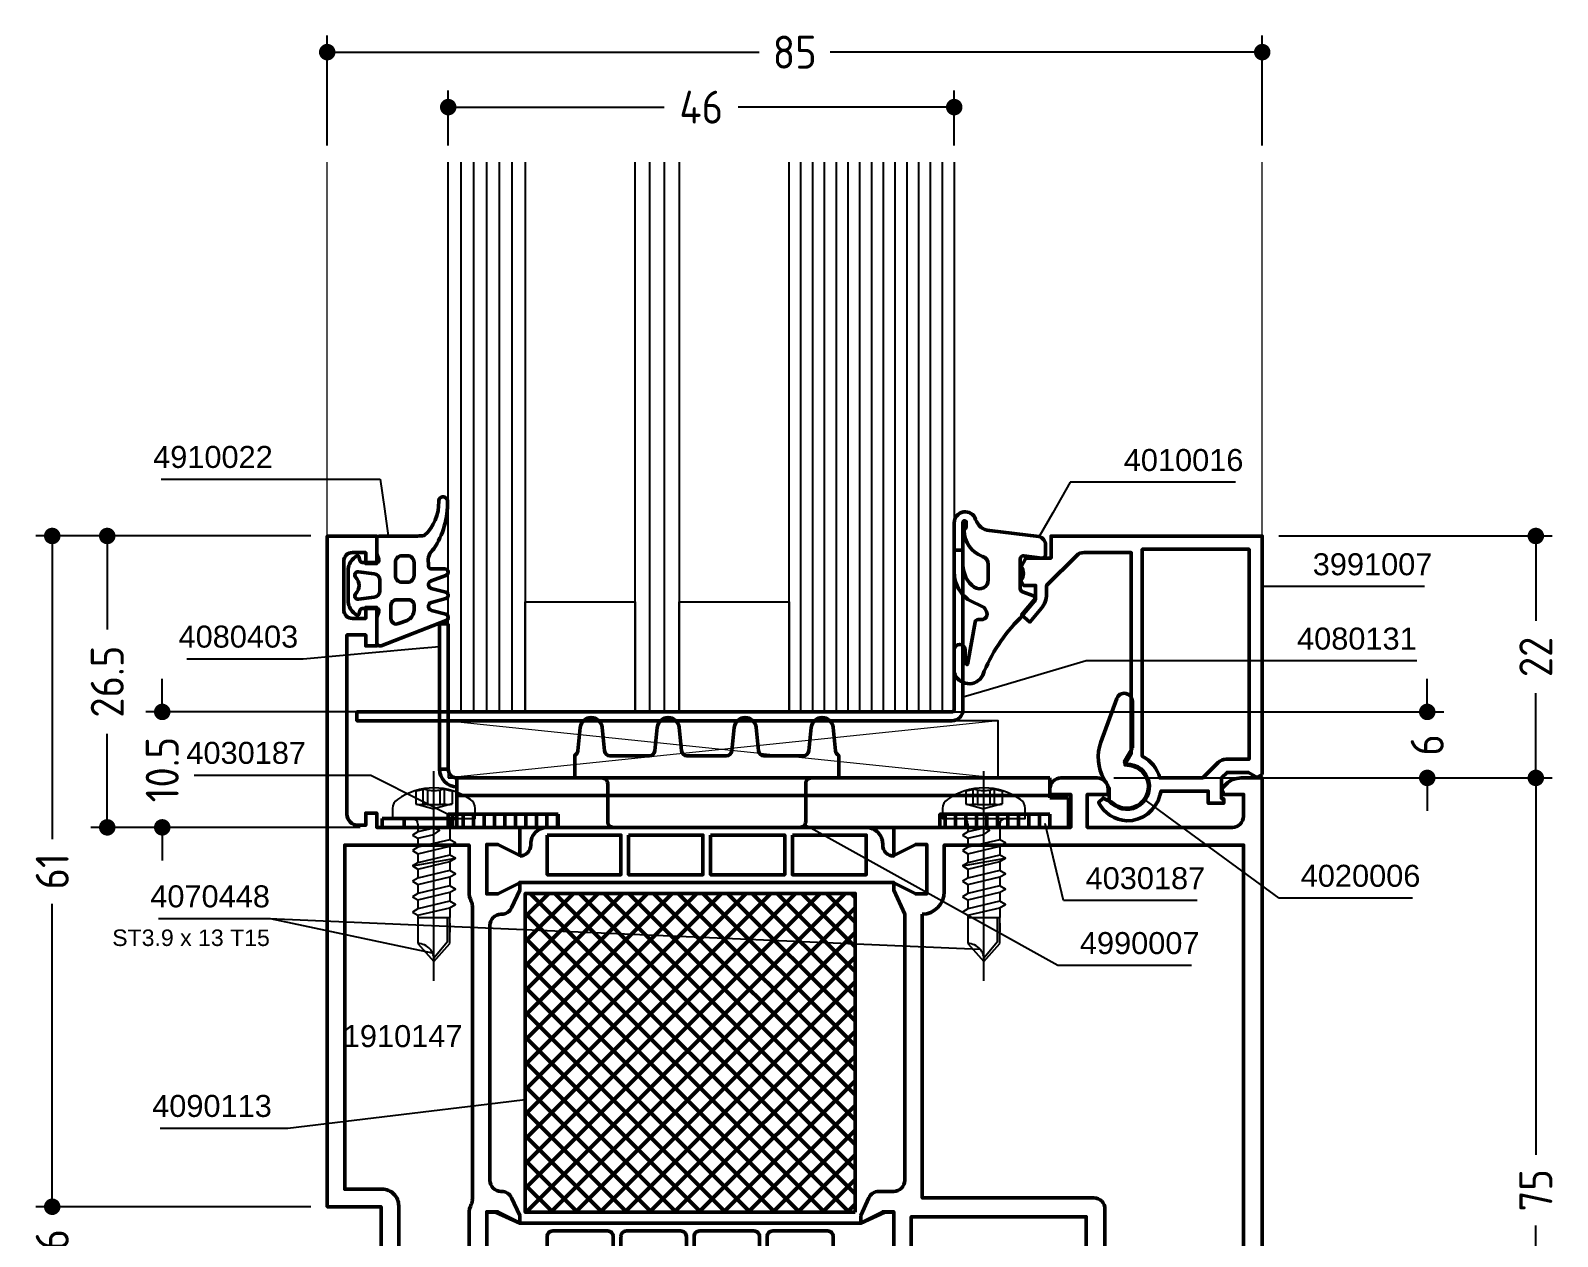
# Model space of a CAD drawing. Header units: millimetres. Extents: x 44 to 182, y 35 to 230.
# Drawn here: x 43.5 to 182.4, y 120.1 to 229.7 of the extents above; entities that cross this region are included whole.
import ezdxf
from ezdxf.enums import TextEntityAlignment as Align

# ---------------------------------------------------------------- set-up
doc = ezdxf.new("R2010")
doc.units = ezdxf.units.MM
doc.linetypes.add('CENTER', pattern=[50.8, 31.75, -6.35, 6.35, -6.35])
doc.linetypes.add('HIDDEN', pattern=[9.525, 6.35, -3.175])
for name, color, linetype, lineweight in [('AM_5', 3, 'Continuous', 25), ('AM_C', 50, 'Continuous', 50), ('AM_S', 80, 'Continuous', 50), ('Cont2', 2, 'Continuous', 25), ('Cont3', 70, 'Continuous', 18)]:
    doc.layers.add(name, color=color, linetype=linetype, lineweight=lineweight)
doc.styles.add('HBS_DIMTEXTSTYLE', font='isocp.shx')
doc.styles.add('SWISSL', font='swissl.ttf')
doc.dimstyles.new('Konstruktionsschnitt 1-1$0', dxfattribs={"dimscale": 0, "dimtxt": 3, "dimasz": 1.5, "dimexe": 1.5, "dimexo": 1.5, "dimgap": 1.5, "dimtad": 0, "dimdsep": 46, "dimtxsty": 'HBS_DIMTEXTSTYLE', "dimblk": 'PUNKT', "dimcen": 0, "dimclrd": 3, "dimclre": 3, "dimclrt": 2, "dimadec": 1, "dimazin": 2, "dimtfac": 0.7, "dimtofl": 0, "dimtmove": 0, "dimatfit": 3, "dimfxl": 0, "dimtolj": 1, "dimtzin": 0, "dimarcsym": 0})

# ---------------------------------------------------------------- blocks, each defined once
blk = doc.blocks.new('PUNKT')
at = {"color": 0, "linetype": 'Continuous'}
blk.add_line((-0.5, 0), (-1, 0), dxfattribs=at)
at = {"color": 0, "linetype": 'Continuous', "const_width": 0.5}
blk.add_lwpolyline([(-0.25, 0, 1), (0.25, 0, 1)], format="xyb", close=True, dxfattribs=at)
blk = doc.blocks.new('*D4')
at = {"layer": 'AM_5', "color": 3, "lineweight": -2, "transparency": 16777216}
for p, q in [((69.02, 183.77), (49.02, 183.77)), ((50.52, 182.27), (50.52, 175.27)), ((50.52, 158.77), (50.52, 165.77)), ((73.52, 157.27), (49.02, 157.27))]:
    blk.add_line(p, q, dxfattribs=at)
at = {"layer": 'AM_5', "color": 3, "lineweight": -2, "transparency": 16777216, "xscale": 1.5, "yscale": 1.5, "zscale": 1.5}
for p, rotation in [((50.52, 183.77), 90), ((50.52, 157.27), 270)]:
    blk.add_blockref('PUNKT', p, dxfattribs=dict(at, rotation=rotation))
at = {"layer": 'AM_5', "color": 2, "transparency": 16777216, "insert": (50.52, 170.52), "char_height": 3, "attachment_point": 5, "rotation": 90, "style": 'HBS_DIMTEXTSTYLE'}
blk.add_mtext('\\A1;26.5', dxfattribs=at)
blk = doc.blocks.new('*D5')
at = {"layer": 'AM_5', "color": 3, "lineweight": -2, "transparency": 16777216}
for p, q in [((55.52, 169.27), (55.52, 170.77)), ((73.72, 167.77), (54.02, 167.77)), ((73.52, 157.27), (54.02, 157.27)), ((55.52, 155.77), (55.52, 154.27))]:
    blk.add_line(p, q, dxfattribs=at)
at = {"layer": 'AM_5', "color": 3, "lineweight": -2, "transparency": 16777216, "xscale": 1.5, "yscale": 1.5, "zscale": 1.5}
for p, rotation in [((55.52, 167.77), 270), ((55.52, 157.27), 90)]:
    blk.add_blockref('PUNKT', p, dxfattribs=dict(at, rotation=rotation))
at = {"layer": 'AM_5', "color": 2, "transparency": 16777216, "insert": (55.52, 162.52), "char_height": 3, "attachment_point": 5, "rotation": 90, "style": 'HBS_DIMTEXTSTYLE'}
blk.add_mtext('\\A1;10.5', dxfattribs=at)
blk = doc.blocks.new('*D6')
at = {"layer": 'AM_5', "color": 3, "lineweight": -2, "transparency": 16777216}
for p, q in [((69.02, 183.77), (44.02, 183.77)), ((45.52, 182.27), (45.52, 156.21)), ((45.52, 124.27), (45.52, 150.33)), ((69.02, 122.77), (44.02, 122.77))]:
    blk.add_line(p, q, dxfattribs=at)
at = {"layer": 'AM_5', "color": 3, "lineweight": -2, "transparency": 16777216, "xscale": 1.5, "yscale": 1.5, "zscale": 1.5}
for p, rotation in [((45.52, 183.77), 90), ((45.52, 122.77), 270)]:
    blk.add_blockref('PUNKT', p, dxfattribs=dict(at, rotation=rotation))
at = {"layer": 'AM_5', "color": 2, "transparency": 16777216, "insert": (45.52, 153.27), "char_height": 3, "attachment_point": 5, "rotation": 90, "style": 'HBS_DIMTEXTSTYLE'}
blk.add_mtext('\\A1;61', dxfattribs=at)
blk = doc.blocks.new('*D8')
at = {"layer": 'AM_5', "color": 3, "lineweight": -2, "transparency": 16777216}
for p, q in [((45.52, 124.27), (45.52, 125.77)), ((69.02, 122.77), (44.02, 122.77)), ((69.02, 116.77), (44.02, 116.77)), ((45.52, 115.27), (45.52, 113.77))]:
    blk.add_line(p, q, dxfattribs=at)
at = {"layer": 'AM_5', "color": 3, "lineweight": -2, "transparency": 16777216, "xscale": 1.5, "yscale": 1.5, "zscale": 1.5}
for p, rotation in [((45.52, 122.77), 270), ((45.52, 116.77), 90)]:
    blk.add_blockref('PUNKT', p, dxfattribs=dict(at, rotation=rotation))
at = {"layer": 'AM_5', "color": 2, "transparency": 16777216, "insert": (45.52, 119.77), "char_height": 3, "attachment_point": 5, "rotation": 90, "style": 'HBS_DIMTEXTSTYLE'}
blk.add_mtext('\\A1;6', dxfattribs=at)
blk = doc.blocks.new('*D9')
at = {"layer": 'AM_5', "color": 3, "lineweight": -2, "transparency": 16777216}
for p, q in [((81.52, 219.27), (81.52, 224.27)), ((127.52, 219.27), (127.52, 224.27)), ((83.02, 222.77), (101.14, 222.77)), ((126.02, 222.77), (107.89, 222.77))]:
    blk.add_line(p, q, dxfattribs=at)
at = {"layer": 'AM_5', "color": 3, "lineweight": -2, "transparency": 16777216, "xscale": 1.5, "yscale": 1.5, "zscale": 1.5, "rotation": 180}
blk.add_blockref('PUNKT', (81.52, 222.77), dxfattribs=at)
at = {"layer": 'AM_5', "color": 3, "lineweight": -2, "transparency": 16777216, "xscale": 1.5, "yscale": 1.5, "zscale": 1.5}
blk.add_blockref('PUNKT', (127.52, 222.77), dxfattribs=at)
at = {"layer": 'AM_5', "color": 2, "transparency": 16777216, "insert": (104.52, 222.77), "char_height": 3, "attachment_point": 5, "style": 'HBS_DIMTEXTSTYLE'}
blk.add_mtext('\\A1;46', dxfattribs=at)
blk = doc.blocks.new('*D10')
at = {"layer": 'AM_5', "color": 3, "lineweight": -2, "transparency": 16777216}
for p, q in [((70.52, 219.27), (70.52, 229.27)), ((155.52, 219.27), (155.52, 229.27)), ((72.02, 227.77), (109.8, 227.77)), ((154.02, 227.77), (116.23, 227.77))]:
    blk.add_line(p, q, dxfattribs=at)
at = {"layer": 'AM_5', "color": 3, "lineweight": -2, "transparency": 16777216, "xscale": 1.5, "yscale": 1.5, "zscale": 1.5, "rotation": 180}
blk.add_blockref('PUNKT', (70.52, 227.77), dxfattribs=at)
at = {"layer": 'AM_5', "color": 3, "lineweight": -2, "transparency": 16777216, "xscale": 1.5, "yscale": 1.5, "zscale": 1.5}
blk.add_blockref('PUNKT', (155.52, 227.77), dxfattribs=at)
at = {"layer": 'AM_5', "color": 2, "transparency": 16777216, "insert": (113.02, 227.77), "char_height": 3, "attachment_point": 5, "style": 'HBS_DIMTEXTSTYLE'}
blk.add_mtext('\\A1;85', dxfattribs=at)
blk = doc.blocks.new('*D15')
at = {"layer": 'AM_5', "color": 3, "lineweight": -2, "transparency": 16777216}
for p, q in [((157.02, 161.77), (181.89, 161.77)), ((180.39, 160.27), (180.39, 127.48)), ((180.39, 88.27), (180.39, 121.05)), ((154.52, 86.77), (181.89, 86.77))]:
    blk.add_line(p, q, dxfattribs=at)
at = {"layer": 'AM_5', "color": 3, "lineweight": -2, "transparency": 16777216, "xscale": 1.5, "yscale": 1.5, "zscale": 1.5}
for p, rotation in [((180.39, 161.77), 90), ((180.39, 86.77), 270)]:
    blk.add_blockref('PUNKT', p, dxfattribs=dict(at, rotation=rotation))
at = {"layer": 'AM_5', "color": 2, "transparency": 16777216, "insert": (180.39, 124.27), "char_height": 3, "attachment_point": 5, "rotation": 90, "style": 'HBS_DIMTEXTSTYLE'}
blk.add_mtext('\\A1;75', dxfattribs=at)
blk = doc.blocks.new('*D16')
at = {"layer": 'AM_5', "color": 3, "lineweight": -2, "transparency": 16777216}
for p, q in [((157.02, 183.77), (181.89, 183.77)), ((180.39, 182.27), (180.39, 176.04)), ((180.39, 163.27), (180.39, 169.49)), ((157.02, 161.77), (181.89, 161.77))]:
    blk.add_line(p, q, dxfattribs=at)
at = {"layer": 'AM_5', "color": 3, "lineweight": -2, "transparency": 16777216, "xscale": 1.5, "yscale": 1.5, "zscale": 1.5}
for p, rotation in [((180.39, 183.77), 90), ((180.39, 161.77), 270)]:
    blk.add_blockref('PUNKT', p, dxfattribs=dict(at, rotation=rotation))
at = {"layer": 'AM_5', "color": 2, "transparency": 16777216, "insert": (180.39, 172.77), "char_height": 3, "attachment_point": 5, "rotation": 90, "style": 'HBS_DIMTEXTSTYLE'}
blk.add_mtext('\\A1;22', dxfattribs=at)
blk = doc.blocks.new('*D17')
at = {"layer": 'AM_5', "color": 3, "lineweight": -2, "transparency": 16777216}
for p, q in [((170.52, 169.27), (170.52, 170.77)), ((119.02, 167.77), (172.02, 167.77)), ((142.02, 161.77), (172.02, 161.77)), ((170.52, 160.27), (170.52, 158.77))]:
    blk.add_line(p, q, dxfattribs=at)
at = {"layer": 'AM_5', "color": 3, "lineweight": -2, "transparency": 16777216, "xscale": 1.5, "yscale": 1.5, "zscale": 1.5}
for p, rotation in [((170.52, 167.77), 270), ((170.52, 161.77), 90)]:
    blk.add_blockref('PUNKT', p, dxfattribs=dict(at, rotation=rotation))
at = {"layer": 'AM_5', "color": 2, "transparency": 16777216, "insert": (170.52, 164.77), "char_height": 3, "attachment_point": 5, "rotation": 90, "style": 'HBS_DIMTEXTSTYLE'}
blk.add_mtext('\\A1;6', dxfattribs=at)
blk = doc.blocks.new('WS4070448')
at = {"linetype": 'CENTER'}
blk.add_line((-0.02, -14.76), (0, 4.3), dxfattribs=at)
at = {"linetype": 'HIDDEN'}
for p, q in [((-0.97, 1.33), (-0.97, 2.72)), ((-0.56, 1.33), (-0.56, 2.61)), ((0.56, 1.33), (0.56, 2.61)), ((0.97, 1.33), (0.97, 2.72))]:
    blk.add_line(p, q, dxfattribs=at)
for p, q in [((-1.45, -9), (-1.45, -11.36)), ((-1.45, -9), (1.45, -9)), ((1.45, -11.36), (1.45, -9)), ((-1.45, -11.36), (0, -13)), ((0, -13), (1.45, -11.36))]:
    blk.add_line(p, q)
blk.add_lwpolyline([(3.32, 1.75, 0.314856), (-3.32, 1.75, 0.244912), (-3.75, 0.93), (-3.75, 0), (3.75, 0), (3.75, 0.93, 0.244912), (3.32, 1.75, 0.138291)], format="xyb")
for points in [[(-1.65, 2.56), (-1.65, 1.33)], [(1.65, 2.56), (1.65, 1.33)], [(-1.65, 1.33), (0, 0.89)], [(1.65, 1.33), (0, 0.89)]]:
    blk.add_lwpolyline(points, dxfattribs=at)
for points in [[(-1.95, -1.5), (-1.45, -1.79), (0, -1.44), (0.5, -1.07), (0, -0.87), (-1.45, -1.21)], [(-1.95, -2.9), (-1.45, -3.19), (1.45, -2.5), (1.95, -2.21), (1.45, -1.92), (-1.45, -2.61)], [(-1.95, -4.3), (-1.45, -4.59), (1.45, -3.9), (1.95, -3.61), (1.45, -3.32), (-1.45, -4.01)], [(-1.95, -5.7), (-1.45, -5.99), (1.45, -5.3), (1.95, -5.01), (1.45, -4.72), (-1.45, -5.41)], [(-1.95, -7.1), (-1.45, -7.39), (1.45, -6.7), (1.95, -6.41), (1.45, -6.12), (-1.45, -6.81)], [(-1.95, -8.5), (-1.45, -8.79), (1.45, -8.1), (1.95, -7.81), (1.45, -7.52), (-1.45, -8.21)]]:
    blk.add_lwpolyline(points, close=True)
for points in [[(-1.45, -0.5), (-1.45, -1.21)], [(1.45, -0.5), (1.45, -1.92)], [(-1.45, -1.79), (-1.45, -2.21)], [(-1.45, -1.79), (-1.45, -2.61)], [(-1.45, -1.79), (-1.45, -2.61)], [(1.45, -2.5), (1.45, -3.32)], [(-1.95, -4.3), (1.95, -3.61)], [(-1.45, -3.19), (-1.45, -4.01)], [(1.45, -3.9), (1.45, -4.72)], [(-1.45, -4.59), (-1.45, -5.41)], [(1.45, -5.3), (1.45, -6.12)], [(-1.45, -5.99), (-1.45, -6.81)], [(1.45, -6.7), (1.45, -7.52)], [(-1.45, -7.39), (-1.45, -8.21)], [(1.45, -8.1), (1.45, -9)], [(-1.45, -8.79), (-1.45, -9)], [(1.2, -9), (1.2, -11.25), (0.03, -12.65)], [(1.45, -9.5), (1.45, -10.32)], [(-1.45, -10.19), (-1.45, -11.01)]]:
    blk.add_lwpolyline(points)
for centre, radius, start, end in [((-1.59, 3.84), 1.28, 267.2848, 298.8872), ((0, 5.49), 2.94, 250.6988, 289.3012), ((1.59, 3.84), 1.28, 241.1128, 272.7152), ((-1.31, 2.49), 1.21, 253.6643, 286.3357), ((0, 11.41), 10.13, 264.4948, 275.5052), ((1.31, 2.49), 1.21, 253.6643, 286.3357)]:
    blk.add_arc(centre, radius, start, end, dxfattribs=at)
for centre, radius, start, end in [((-1.95, -0.5), 0.5, 0, 90), ((1.95, -0.5), 0.5, 90, 180), ((-1.46, -12.83), 1.47, 353.4244, 89.6688)]:
    blk.add_arc(centre, radius, start, end)
blk = doc.blocks.new('*S41')
at = {"layer": 'AM_5', "color": 3, "linetype": 'Continuous'}
blk.add_line((146.89, 158.28), (144.87, 159.76), dxfattribs=at)
at = {"layer": 'AM_5', "color": 3}
for p, q in [((157.07, 150.84), (146.89, 158.28)), ((161.8, 150.84), (157.07, 150.84)), ((169.18, 150.84), (161.8, 150.84))]:
    blk.add_line(p, q, dxfattribs=at)
at = {"layer": 'AM_5', "color": 2, "insert": (159.02, 151.84), "char_height": 2, "attachment_point": 7, "style": 'SWISSL'}
blk.add_mtext('4020006', dxfattribs=at)
blk = doc.blocks.new('*S42')
at = {"layer": 'AM_5', "color": 3}
for p, q in [((138.07, 188.65), (136.48, 185.88)), ((140.93, 188.65), (138.07, 188.65)), ((153.08, 188.65), (140.93, 188.65))]:
    blk.add_line(p, q, dxfattribs=at)
at = {"layer": 'AM_5', "color": 3, "linetype": 'Continuous'}
blk.add_line((136.48, 185.88), (135.23, 183.71), dxfattribs=at)
at = {"layer": 'AM_5', "color": 2, "insert": (142.93, 189.65), "char_height": 2, "attachment_point": 7, "style": 'SWISSL'}
blk.add_mtext('4010016', dxfattribs=at)
blk = doc.blocks.new('*S44')
at = {"layer": 'AM_5', "color": 3}
for p, q in [((55.17, 148.98), (63.68, 148.98)), ((63.68, 148.98), (65.34, 148.98)), ((65.34, 148.98), (77.76, 146.36))]:
    blk.add_line(p, q, dxfattribs=at)
at = {"layer": 'AM_5', "color": 3, "linetype": 'Continuous'}
blk.add_line((77.76, 146.36), (80.21, 145.84), dxfattribs=at)
at = {"layer": 'AM_5', "color": 2, "insert": (65.31, 149.97), "char_height": 2, "attachment_point": 9, "style": 'SWISSL'}
blk.add_mtext('4070448', dxfattribs=at)
blk = doc.blocks.new('ZAHL rechts')
at = {"layer": 'AM_5', "color": 2, "style": 'SWISSL'}
blk.add_attdef('XXX', text='', height=1.5, dxfattribs=at).set_placement((-1.95, -2.5), align=Align.RIGHT)
blk = doc.blocks.new('*S46')
at = {"layer": 'AM_5', "color": 3}
for p, q in [((55.43, 188.93), (65.6, 188.93)), ((65.6, 188.93), (75.33, 188.93)), ((75.33, 188.93), (75.72, 186.24))]:
    blk.add_line(p, q, dxfattribs=at)
at = {"layer": 'AM_5', "color": 3, "linetype": 'Continuous'}
blk.add_line((75.72, 186.24), (76.07, 183.77), dxfattribs=at)
at = {"layer": 'AM_5', "color": 2, "insert": (65.57, 189.93), "char_height": 2, "attachment_point": 9, "style": 'SWISSL'}
blk.add_mtext('4910022', dxfattribs=at)
blk = doc.blocks.new('*S47')
at = {"layer": 'AM_5', "color": 3}
for p, q in [((66.94, 129.91), (86.03, 132.21)), ((55.34, 129.91), (61.48, 129.91)), ((61.48, 129.91), (66.94, 129.91))]:
    blk.add_line(p, q, dxfattribs=at)
at = {"layer": 'AM_5', "color": 3, "linetype": 'Continuous'}
blk.add_line((86.03, 132.21), (88.52, 132.51), dxfattribs=at)
at = {"layer": 'AM_5', "color": 2, "insert": (65.48, 130.91), "char_height": 2, "attachment_point": 9, "style": 'SWISSL'}
blk.add_mtext('4090113', dxfattribs=at)
blk = doc.blocks.new('*S48')
at = {"layer": 'AM_5', "color": 3, "linetype": 'Continuous'}
blk.add_line((78.23, 173.5), (80.72, 173.73), dxfattribs=at)
at = {"layer": 'AM_5', "color": 3}
for p, q in [((57.75, 172.59), (66.57, 172.59)), ((66.57, 172.59), (68.34, 172.59)), ((68.34, 172.59), (78.23, 173.5))]:
    blk.add_line(p, q, dxfattribs=at)
at = {"layer": 'AM_5', "color": 2, "insert": (67.88, 173.59), "char_height": 2, "attachment_point": 9, "style": 'SWISSL'}
blk.add_mtext('4080403', dxfattribs=at)
blk = doc.blocks.new('*U20', base_point=(71.49, 173.45))
for p, q in [((72.66, 173.45), (72.66, 223.45)), ((73.82, 173.45), (73.82, 223.45)), ((74.99, 173.45), (74.99, 223.45)), ((76.16, 173.45), (76.16, 223.45)), ((77.32, 173.45), (77.32, 223.45)), ((89.82, 173.45), (89.82, 223.45)), ((91.16, 173.45), (91.16, 223.45)), ((103.56, 173.45), (103.56, 223.45)), ((104.63, 173.45), (104.63, 223.45)), ((105.7, 173.45), (105.7, 223.45)), ((106.78, 173.45), (106.78, 223.45)), ((107.85, 173.45), (107.85, 223.45)), ((108.92, 173.45), (108.92, 223.45)), ((109.99, 173.45), (109.99, 223.45)), ((111.06, 173.45), (111.06, 223.45)), ((112.13, 173.45), (112.13, 223.45)), ((113.2, 173.45), (113.2, 223.45)), ((114.28, 173.45), (114.28, 223.45)), ((115.35, 173.45), (115.35, 223.45)), ((116.42, 173.45), (116.42, 223.45))]:
    blk.add_line(p, q)
for points in [[(78.49, 223.45), (78.49, 173.45), (71.49, 173.45), (71.49, 223.45)], [(92.49, 223.45), (92.49, 173.45), (88.49, 173.45), (88.49, 223.45)], [(117.49, 223.45), (117.49, 173.45), (102.49, 173.45), (102.49, 223.45)]]:
    blk.add_lwpolyline(points)
for points in [[(88.49, 173.45), (78.49, 173.45), (78.49, 183.45), (88.49, 183.45)], [(102.49, 173.45), (92.49, 173.45), (92.49, 183.45), (102.49, 183.45)]]:
    blk.add_lwpolyline(points, close=True)
blk = doc.blocks.new('*S49')
at = {"layer": 'AM_5', "color": 3}
for p, q in [((58.43, 162.02), (68.68, 162.02)), ((68.68, 162.02), (74.48, 162.02)), ((74.48, 162.02), (79.29, 159.59))]:
    blk.add_line(p, q, dxfattribs=at)
at = {"layer": 'AM_5', "color": 3, "linetype": 'Continuous'}
blk.add_line((79.29, 159.59), (81.52, 158.47), dxfattribs=at)
at = {"layer": 'AM_5', "color": 2, "insert": (68.59, 163.02), "char_height": 2, "attachment_point": 9, "style": 'SWISSL'}
blk.add_mtext('4030187', dxfattribs=at)
blk = doc.blocks.new('*S50')
at = {"layer": 'AM_5', "color": 3, "linetype": 'Continuous'}
blk.add_line((136.36, 155.2), (135.78, 157.63), dxfattribs=at)
at = {"layer": 'AM_5', "color": 3}
for p, q in [((137.46, 150.62), (136.36, 155.2)), ((149.61, 150.62), (137.46, 150.62))]:
    blk.add_line(p, q, dxfattribs=at)
at = {"layer": 'AM_5', "color": 2, "insert": (139.46, 151.62), "char_height": 2, "attachment_point": 7, "style": 'SWISSL'}
blk.add_mtext('4030187', dxfattribs=at)
blk = doc.blocks.new('*S51')
at = {"layer": 'AM_5', "color": 3, "linetype": 'Continuous'}
blk.add_line((158.03, 179.17), (155.53, 179.17), dxfattribs=at)
at = {"layer": 'AM_5', "color": 3}
for p, q in [((158.11, 179.17), (158.03, 179.17)), ((170.26, 179.17), (158.11, 179.17))]:
    blk.add_line(p, q, dxfattribs=at)
at = {"layer": 'AM_5', "color": 2, "insert": (160.11, 180.17), "char_height": 2, "attachment_point": 7, "style": 'SWISSL'}
blk.add_mtext('3991007', dxfattribs=at)
blk = doc.blocks.new('*S52')
at = {"layer": 'AM_5', "color": 3}
for p, q in [((139.52, 172.41), (130.71, 169.82)), ((158.86, 172.41), (139.52, 172.41)), ((169.56, 172.41), (158.86, 172.41))]:
    blk.add_line(p, q, dxfattribs=at)
at = {"layer": 'AM_5', "color": 3, "linetype": 'Continuous'}
blk.add_line((130.71, 169.82), (128.32, 169.11), dxfattribs=at)
at = {"layer": 'AM_5', "color": 2, "insert": (169.56, 173.41), "char_height": 2, "attachment_point": 9, "style": 'SWISSL'}
blk.add_mtext('4080131', dxfattribs=at)
blk = doc.blocks.new('*S53')
at = {"layer": 'AM_5', "color": 3, "linetype": 'Continuous'}
blk.add_line((116.13, 156.29), (113.94, 157.5), dxfattribs=at)
at = {"layer": 'AM_5', "color": 3}
for p, q in [((136.94, 144.72), (116.13, 156.29)), ((149.09, 144.72), (136.94, 144.72))]:
    blk.add_line(p, q, dxfattribs=at)
at = {"layer": 'AM_5', "color": 2, "insert": (138.94, 145.72), "char_height": 2, "attachment_point": 7, "style": 'SWISSL'}
blk.add_mtext('4990007', dxfattribs=at)
blk = doc.blocks.new('WI4020006')
at = {"layer": 'AM_C'}
blk.add_lwpolyline([(0.5, 3.55), (-0.19, 2.35, 0.580267), (-0.02, 2.05, -1.597325), (-1.6, -1.28), (-1.6, -0.12), (-2.07, 0.68, -0.221695), (-2.36, 4.05), (-0.92, 8.02, -0.8391), (0.5, 7.77), (0.5, 3.55)], format="xyb", close=True, dxfattribs=at)
blk = doc.blocks.new('WI1910147')
for points in [[(-67.94, 22.75), (-67.65, 24.4), (-60.7, 24.4), (-60.5, 22.35), (-59.5, 22.4), (-59.5, 24.5), (-56.5, 24.5), (-56.5, 27.05), (-58.5, 26.05), (-59.5, 26.05), (-59.5, 30.55), (-58.5, 30.55), (-56.5, 29.55), (-56.5, 30.2), (-57.23, 31.81, 0.294108), (-58.14, 32.4), (-58.2, 32.4, -0.414214), (-59.2, 33.4), (-59.2, 56.6, -0.414214), (-58.2, 57.6), (-58.14, 57.6, 0.294108), (-57.23, 58.19), (-56.5, 59.8), (-56.5, 60.45), (-58.5, 59.45), (-59.5, 59.45), (-59.5, 63.95), (-58.5, 63.95), (-56.5, 62.95), (-56.5, 65.5), (-69.5, 65.5), (-69.5, 66.8), (-70.5, 66.8), (-70.5, 65.7), (-71.2, 65.7, -0.414214), (-72.2, 66.7), (-72.2, 83), (-70.5, 83), (-70.5, 82), (-69.5, 82), (-69.5, 85.5), (-70.5, 85.5), (-70.5, 84.5), (-71.7, 84.5, -0.414214), (-72.5, 85.3), (-72.5, 89.7, -0.414214), (-71.7, 90.5), (-70.5, 90.5), (-70.5, 89.5), (-69.5, 89.5), (-69.5, 92), (-74, 92), (-74, 31), (-69.1, 31), (-69.1, 26.37), (-69, 26), (-69, 24.5), (-68.52, 22.72), (-67.94, 22.75)], [(-25.5, 30.2), (-25.5, 29.55), (-23.5, 30.55), (-22.5, 30.55), (-22.5, 26.05), (-23.5, 26.05), (-25.5, 27.05), (-25.5, 24.5), (-22.9, 24.5), (-22.9, 23.9), (-23.6, 23.2), (-23.6, 16.5), (-20.16, 16.5), (-20, 17.4), (-20, 18.3), (-21.8, 18.3), (-21.8, 22), (-20, 22), (-20, 25.1), (-18.2, 25.1), (-18.2, 26.6), (-20.9, 26.6), (-20.9, 30.1), (-5, 30.1), (-5, 26.6), (-7, 26.6), (-7, 25.1), (-4.9, 25.1), (-6.14, 22), (-4.2, 22), (-4.2, 18.3), (-6, 18.3), (-6, 17.4), (-5.84, 16.5), (-0.76, 16.5), (-0.6, 17.4), (-0.6, 18.3), (-2.6, 18.3), (-2.6, 22), (-1.96, 24.4), (6.5, 24.4), (6.5, 23.1), (7.5, 23.1), (7.5, 24.4), (9.2, 24.4), (9.2, 4), (7.5, 4), (7.5, 4.8), (6.5, 4.8), (6.5, 2.81, 0.153102), (6.68, 2.24), (7.14, 1.59), (7.5, 1.7), (7.5, 2.5), (8.7, 2.5, -0.414214), (9.5, 1.7), (9.5, -2.7, -0.414214), (8.7, -3.5), (7.5, -3.5), (7.5, -2.7), (7.14, -2.59), (6.68, -3.24, 0.153102), (6.5, -3.81), (6.5, -5), (8.5, -5, 0.414214), (11, -2.5), (11, 70), (9.1, 70, 0.198912), (7.69, 69.41), (7.29, 69.01), (7.5, 68.5), (9.3, 68.5), (9.3, 66.5, -0.414214), (8.3, 65.5), (-4.9, 65.5), (-4.9, 68.5), (-3, 68.5), (-3, 69, 0.414214), (-4, 70), (-7.3, 70, 0.414214), (-8.3, 69), (-8.3, 68.5), (-6.4, 68.5), (-6.4, 65.5), (-22.5, 65.5), (-22.5, 62.95), (-20.5, 63.95), (-19.5, 63.95), (-19.5, 59.45), (-20.5, 59.45), (-22.5, 60.45), (-22.5, 59.8), (-21.5, 57.6), (-21.5, 33.4, -0.414214), (-22.5, 32.4), (-23.86, 32.4, 0.294108), (-24.77, 31.81), (-25.5, 30.2)], [(-56.5, 62.9, 0.414214), (-55.5, 63.9), (-55.5, 64, -0.414214), (-54, 65.5), (-25, 65.5, -0.414214), (-23.5, 64), (-23.5, 63.9, 0.414214), (-22.5, 62.9), (-22.5, 62.95), (-20.5, 63.95), (-19.5, 63.95), (-19.5, 59.45), (-20.5, 59.45), (-22.5, 60.45), (-22.5, 60.5), (-56.5, 60.5), (-56.5, 60.45), (-58.5, 59.45), (-59.5, 59.45), (-59.5, 63.95), (-58.5, 63.95), (-56.5, 62.95), (-56.5, 62.9)], [(-60.9, 31.24, 0.112281), (-61.1, 30.35), (-61.1, 26.1), (-67.5, 26.1), (-67.5, 31.1, 0.414214), (-69, 32.6), (-72.4, 32.6), (-72.4, 63.9), (-61.1, 63.9), (-61.1, 59.65, 0.112281), (-60.9, 58.76, -0.112281), (-60.8, 58.33), (-60.8, 31.67, -0.112281), (-60.9, 31.24)], [(-19.9, 57.6), (-19.9, 31.8), (-4.3, 31.8, -0.414214), (-3.3, 30.8), (-3.3, 26.1), (9.3, 26.1), (9.3, 63.9), (-17.9, 63.9), (-17.9, 59.65, -0.407087), (-19.9, 57.6)], [(-27.18, 24.75), (-30.57, 22.55, 0.253968), (-30.8, 22.13), (-30.8, 15.77, 0.569247), (-30.23, 14.71), (-27.65, 14.6, 0.139453), (-26.96, 14.77, 0.173382), (-24.98, 17.05, -1), (-24.32, 16.8, -0.173382), (-26.62, 14.16, -0.139453), (-27.68, 13.9), (-50.06, 14.84, -0.401995), (-51.5, 16.34), (-51.5, 22.33, 0.253968), (-51.73, 22.75), (-54.82, 24.75, -0.253968), (-55.5, 26.01), (-55.5, 26.1, 0.414214), (-56.5, 27.1), (-56.5, 27.1), (-56.5, 27.1), (-56.5, 27.1), (-58.7, 26.1), (-59.5, 26.1), (-59.5, 30.5), (-58.7, 30.5), (-56.5, 29.5), (-25.5, 29.5), (-23.3, 30.5), (-22.5, 30.5), (-22.5, 26.1), (-23.3, 26.1), (-25.5, 27.1, 0.414214), (-26.5, 26.1), (-26.5, 26.01, -0.253968), (-27.18, 24.75)], [(-52.19, 23.88), (-53.77, 24.91, -0.253968), (-54, 25.33), (-54, 28.3, -0.414214), (-53.5, 28.8), (-48.5, 28.8, -0.414214), (-48, 28.3), (-48, 24.3, -0.414214), (-48.5, 23.8), (-51.91, 23.8, -0.144993), (-52.19, 23.88)], [(-47.3, 28.3, -0.414214), (-46.8, 28.8), (-41.85, 28.8, -0.414214), (-41.35, 28.3), (-41.35, 24.3, -0.414214), (-41.85, 23.8), (-46.8, 23.8, -0.414214), (-47.3, 24.3), (-47.3, 28.3)], [(-40.65, 28.3), (-40.65, 24.3, 0.414214), (-40.15, 23.8), (-35.2, 23.8, 0.414214), (-34.7, 24.3), (-34.7, 28.3, 0.414214), (-35.2, 28.8), (-40.15, 28.8, 0.414214), (-40.65, 28.3)], [(-29.81, 23.88), (-28.23, 24.91, 0.253968), (-28, 25.33), (-28, 28.3, 0.414214), (-28.5, 28.8), (-33.5, 28.8, 0.414214), (-34, 28.3), (-34, 24.3, 0.414214), (-33.5, 23.8), (-30.09, 23.8, 0.144993), (-29.81, 23.88)], [(-41.87, 15.2), (-50.02, 15.54, -0.401995), (-50.5, 16.04), (-50.5, 22.6, -0.414214), (-50, 23.1), (-41.85, 23.1, -0.414214), (-41.35, 22.6), (-41.35, 15.7, -0.426538), (-41.87, 15.2)], [(-40.17, 15.13), (-32.02, 14.78, 0.426538), (-31.5, 15.28), (-31.5, 22.6, 0.414214), (-32, 23.1), (-40.15, 23.1, 0.414214), (-40.65, 22.6), (-40.65, 15.63, 0.401995), (-40.17, 15.13)]]:
    blk.add_lwpolyline(points, format="xyb", close=True)
for points in [[(-54, 64.8), (-47.3, 64.8), (-47.3, 61.2), (-54, 61.2), (-54, 64.8)], [(-46.6, 64.8), (-39.85, 64.8), (-39.85, 61.2), (-46.6, 61.2), (-46.6, 64.8)], [(-39.15, 64.8), (-32.4, 64.8), (-32.4, 61.2), (-39.15, 61.2), (-39.15, 64.8)], [(-31.7, 64.8), (-25, 64.8), (-25, 61.2), (-31.7, 61.2), (-31.7, 64.8)]]:
    blk.add_lwpolyline(points, close=True)
blk = doc.blocks.new('WI3991007')
for points in [[(0, 0.3), (0, 22), (-19.2, 22), (-19.2, 20), (-21.5, 20), (-21.9, 19.21, -0.339409), (-21.93, 17.99), (-21.7, 17.5), (-20.6, 17.5), (-20.6, 16.35), (-21.88, 14.82), (-21.12, 14.18), (-20.07, 15.43, 0.176327), (-19.6, 16.71), (-19.6, 17.5), (-16.89, 20.21, -0.201449), (-16.18, 20.5), (-11.9, 20.5), (-11.9, 2.2), (-12.48, 1.19), (-12.04, 1.13, -1.373176), (-13.64, -2.22), (-14.47, -1.83), (-14.87, -2.23, 0.274409), (-12.3, -3.9, 0.341999), (-9.3, -1.58), (-9.2, -1.2), (-4.9, -1.2), (-4.9, -2.3), (-3.5, -2.3), (-3.5, -1.9), (-3.7, -1.9), (-3.7, 0), (-3.2, 0.5), (-1.25, 0.5), (-0.45, 0.04), (0, 0.3)], [(-3.99, 1.41), (-5.4, 0), (-9.31, 0, 0.213458), (-10.9, 1.97), (-10.9, 20.8), (-1.2, 20.8), (-1.2, 1.7), (-3.28, 1.7, 0.198912), (-3.99, 1.41)]]:
    blk.add_lwpolyline(points, format="xyb", close=True)
blk = doc.blocks.new('WI4010016')
for points in [[(1.19, 1.96, -0.346133), (1.8, 1.18), (1.8, 0.3, -0.449698), (1.46, 0), (-0.16, 0.2, 0.449698), (-0.5, -0.1), (-0.5, -2.79, 0.315299), (-0.3, -3.07), (0.7, -3.44, -0.548619), (0.81, -3.93), (-0.5, -5.46, 0.104737), (-3.91, -10.66, -0.684728), (-6.5, -10.42), (-6.5, -8.36, -1), (-5.5, -8.36), (-5.5, -9.42, 0.287601), (-5.34, -9.69, 0.156883), (-5.25, -9.53), (-4.59, -5.82, -0.041381), (-4.57, -5.74), (-4.52, -5.69, -0.200274), (-4.31, -5.6), (-4, -5.6, 0.57735), (-3.57, -4.85), (-3.72, -4.58, 0.149451), (-3.85, -4.46), (-5.14, -3.83, -0.069927), (-5.25, -3.76), (-5.51, -3.53, -0.212557), (-6.5, -1.3), (-6.5, 3.2, -0.852431), (-4.55, 3.51, 0.291336), (-3.3, 2.49), (1.19, 1.96)], [(-3.4, -2, -0.612992), (-4.67, -2.65, -0.239931), (-5.7, -0.63), (-5.7, 3.25, -1), (-5.4, 3.25), (-5.4, 2.88, -0.317837), (-5.6, 2.6), (-5.6, 2.51, 0.317975), (-3.93, 0.15, -0.317975), (-3.4, -0.6), (-3.4, -2)]]:
    blk.add_lwpolyline(points, format="xyb", close=True)
blk = doc.blocks.new('WI4030187')
h = blk.add_hatch()
h.set_pattern_fill('LINE', color=256, scale=0.3, angle=90)
h.paths.add_polyline_path([(5, 0), (5, 1.2), (-5, 1.2), (-5, 0)])
blk.add_lwpolyline([(5, 1.2), (5, 0), (-5, 0), (-5, 1.2), (5, 1.2)], close=True)
blk = doc.blocks.new('WI4080131')
blk.add_lwpolyline([(0.8, 0.2, -0.414214), (-0.2, -0.8), (-54.3, -0.8), (-54.3, 0), (-0.2, 0, 0.414214), (0, 0.2), (0, 14.7), (0.8, 14.7), (0.8, 0.2)], format="xyb", close=True)
blk = doc.blocks.new('WI4080403')
for p, q in [((-56.5, 14), (-56.5, 0.8)), ((-55.7, 14), (-56.5, 14)), ((-55.7, 14), (-55.7, 0.8)), ((-56.5, 0.8), (-55.7, 0.8)), ((-54.9, -1.6), (-54.9, 0)), ((-54.9, 0), (-1, 0)), ((-1, 0), (-1, -1.6)), ((-1, -1.6), (-54.9, -1.6)), ((-54.9, -1.6), (-54.9, -4.5)), ((-1, -1.8), (-1, -1.6)), ((0.7, -1.8), (-1, -1.8)), ((0.7, -1.8), (0.7, -4.5)), ((-61.7, -3.7), (-61.7, -4.5)), ((-59.7, -3.7), (-61.7, -3.7)), ((-59.7, -4.5), (-59.7, -3.7)), ((-54.9, -3.7), (-59.7, -3.7)), ((-61.7, -4.5), (-59.7, -4.5)), ((-59.7, -4.5), (-54.9, -4.5)), ((-54.9, -4.5), (0.7, -4.5))]:
    blk.add_line(p, q)
for radius in [1.6, 0.8]:
    blk.add_arc((-54.9, 0.8), radius, 180, 270)
blk = doc.blocks.new('WI4090113')
h = blk.add_hatch()
h.set_pattern_fill('ANSI37', color=256, scale=0.5)
h.paths.add_polyline_path([(30, 0), (30, 29), (0, 29), (0, 0)])
blk.add_lwpolyline([(30, 0), (0, 0), (0, 29), (30, 29), (30, 0)], close=True)
blk = doc.blocks.new('WI4910022')
blk.add_line((0.3, 0), (0.3, 0))
blk.add_lwpolyline([(0, -7.38), (0, -9.7, 0.537715), (0.42, -9.98), (6.32, -7.68, 0.71283), (6.28, -7.11), (4.98, -6.76, -0.767327), (4.98, -6.04), (6.28, -5.69, 0.767327), (6.28, -5.11), (4.96, -4.76, -0.767327), (4.96, -4.08), (6.28, -3.59, 0.876976), (6.2, -3), (5, -3, -0.414214), (4.7, -2.7), (4.7, -2.48, -0.288751), (5.2, -1.18, 0.150709), (6.44, 3.17, 1.016945), (5.64, 3.15, -0.221064), (4.33, 0.05, -0.039181), (3.7, 0), (0.3, 0, 0.414214), (0, -0.3), (0, -1.62), (0.19, -2.13, -0.520567), (0, -2.4), (-1.33, -2.4, -0.36397), (-1.53, -2.23), (-1.58, -1.97, 0.594937), (-1.91, -1.85), (-2.12, -2.05, 0.208), (-2.6, -3.15), (-2.6, -5.85, 0.208), (-2.12, -6.95), (-1.91, -7.15, 0.594937), (-1.58, -7.03), (-1.53, -6.77, -0.36397), (-1.33, -6.6), (0, -6.6, -0.520567), (0.19, -6.87), (0, -7.38)], format="xyb")
for points in [[(2.3, -4.2, -0.414214), (1.7, -3.6), (1.7, -2.4, -0.414214), (2.3, -1.8), (2.8, -1.8, -0.414214), (3.4, -2.4), (3.4, -3.6, -0.414214), (2.8, -4.2)], [(0.3, -4.98, -0.378866), (-0.23, -5.57), (-1.66, -5.75, -0.717695), (-1.91, -5.24, 0.421053), (-1.91, -3.76, -0.717695), (-1.66, -3.25), (-0.23, -3.43, -0.378866), (0.3, -4.02), (0.3, -4.98)], [(1.98, -7.97, -0.527791), (1.3, -7.51), (1.3, -6.3, -0.414214), (1.8, -5.8), (2.9, -5.8, -0.414214), (3.4, -6.3), (3.4, -6.73, -0.30908), (2.76, -7.67)]]:
    blk.add_lwpolyline(points, format="xyb", close=True)
blk = doc.blocks.new('WI4990007')
blk.add_lwpolyline([(23.49, 9.1, 0.900404), (21.51, 9.1), (21.28, 6.95, -0.383864), (20.78, 6.5), (17.22, 6.5, -0.383864), (16.72, 6.95), (16.49, 9.1, 0.900404), (14.51, 9.1), (14.28, 6.95, -0.383864), (13.78, 6.5), (10.22, 6.5, -0.383864), (9.72, 6.95), (9.49, 9.1, 0.900404), (7.51, 9.1), (7.28, 6.95, -0.383864), (6.78, 6.5), (3.22, 6.5, -0.383864), (2.72, 6.95), (2.49, 9.1, 0.900404), (0.51, 9.1), (0.28, 6.95, -0.259042), (0, 6.55), (0, 4.5), (2.5, 4.5, -0.414214), (3, 4), (3, 0.5, 0.414214), (3.5, 0), (20.5, 0, 0.414214), (21, 0.5), (21, 4, -0.414214), (21.5, 4.5), (24, 4.5), (24, 6.55, -0.259042), (23.72, 6.95), (23.49, 9.1)], format="xyb", close=True)

msp = doc.modelspace()

# ---------------------------------------------------------------- linework, layer by layer
at = {"layer": 'AM_5'}
msp.add_line((65.239, 148.983), (129.857, 146.209), dxfattribs=at)
at = {"layer": 'Cont2'}
msp.add_lwpolyline([(81.516, 161.767), (131.52, 161.767), (131.52, 166.967), (81.516, 166.967)], close=True, dxfattribs=at)
at = {"layer": 'Cont3'}
for p, q in [((70.516, 183.767), (70.516, 217.767)), ((155.516, 183.767), (155.516, 217.767)), ((131.52, 166.967), (81.516, 161.767)), ((81.516, 166.967), (131.52, 161.767))]:
    msp.add_line(p, q, dxfattribs=at)

# ---------------------------------------------------------------- block references
at = {"layer": 'AM_5'}
for name in ['*S46', '*S42', '*S51', '*S48', '*S52', '*S49', '*S41', '*S53', '*S50', '*S44', '*S47']:
    msp.add_blockref(name, (0, 0), dxfattribs=at)
msp.add_blockref('ZAHL rechts', (67.25, 148.983), dxfattribs=at).add_auto_attribs({'XXX': 'ST3.9 x 13 T15'})
at = {"layer": 'AM_C'}
for name, p in [('WI4910022', (75.016, 183.767)), ('WI4010016', (134.016, 181.767)), ('WI4080131', (127.516, 167.767)), ('WI4080403', (137.216, 161.767)), ('WI4020006', (143.216, 160.967)), ('WI4990007', (93.016, 157.267)), ('WI4030187', (86.52, 157.267)), ('WI4030187', (131.216, 157.267)), ('WI4090113', (88.516, 122.267))]:
    msp.add_blockref(name, p, dxfattribs=at)
at = {"layer": 'AM_S'}
for name, p in [('WI1910147', (144.516, 91.767)), ('WI3991007', (155.516, 161.767))]:
    msp.add_blockref(name, p, dxfattribs=at)
at = {"layer": 'Cont2'}
for name, p in [('*U20', (81.516, 167.767)), ('WS4070448', (80.216, 158.067)), ('WS4070448', (130.216, 158.067))]:
    msp.add_blockref(name, p, dxfattribs=at)

# ---------------------------------------------------------------- texts
at = {"layer": 'AM_5', "color": 2, "insert": (82.813, 137.26), "char_height": 2, "attachment_point": 9, "style": 'SWISSL'}
msp.add_mtext('1910147', dxfattribs=at)

# ---------------------------------------------------------------- dimensions: what is measured, and where the dimension line sits
at = {"layer": 'AM_5'}
for base, p1, p2, angle, picture, middle in [((155.516, 227.767), (70.516, 217.767), (155.516, 217.767), 0, '*D10', (113.016, 227.767)), ((180.389, 183.767), (155.516, 161.767), (155.516, 183.767), 90, '*D16', (180.389, 172.767)), ((180.389, 161.767), (153.016, 86.767), (155.516, 161.767), 90, '*D15', (180.389, 124.267)), ((45.516, 116.767), (70.516, 122.767), (70.516, 116.767), 90, '*D8', (45.516, 119.767))]:
    dim = msp.add_linear_dim(base=base, p1=p1, p2=p2, angle=angle, dimstyle='Konstruktionsschnitt 1-1$0', override={"dimscale": 1}, dxfattribs=at)
    dim.commit()
    dim.dimension.update_dxf_attribs({"geometry": picture, "text_midpoint": middle})
dim = msp.add_linear_dim(base=(127.516, 222.767), p1=(81.516, 217.767), p2=(127.516, 217.767), dimstyle='Konstruktionsschnitt 1-1$0', override={"dimscale": 1}, dxfattribs=at)
dim.commit()
dim.dimension.update_dxf_attribs({"geometry": '*D9', "text_midpoint": (104.516, 222.767)})
for base, p1, p2, picture, middle in [((45.516, 122.767), (70.516, 183.767), (70.516, 122.767), '*D6', (45.516, 153.267)), ((50.516, 157.267), (70.516, 183.767), (75.016, 157.267), '*D4', (50.516, 170.517)), ((55.516, 167.767), (75.016, 157.267), (75.216, 167.767), '*D5', (55.516, 162.517)), ((170.516, 167.767), (140.516, 161.767), (117.516, 167.767), '*D17', (170.516, 164.767))]:
    dim = msp.add_linear_dim(base=base, p1=p1, p2=p2, angle=90, dimstyle='Konstruktionsschnitt 1-1$0', override={"dimscale": 1}, dxfattribs=at)
    dim.commit()
    dim.dimension.update_dxf_attribs({"geometry": picture, "text_midpoint": middle, "dimtype": 160})

doc.saveas('drawing.dxf')
